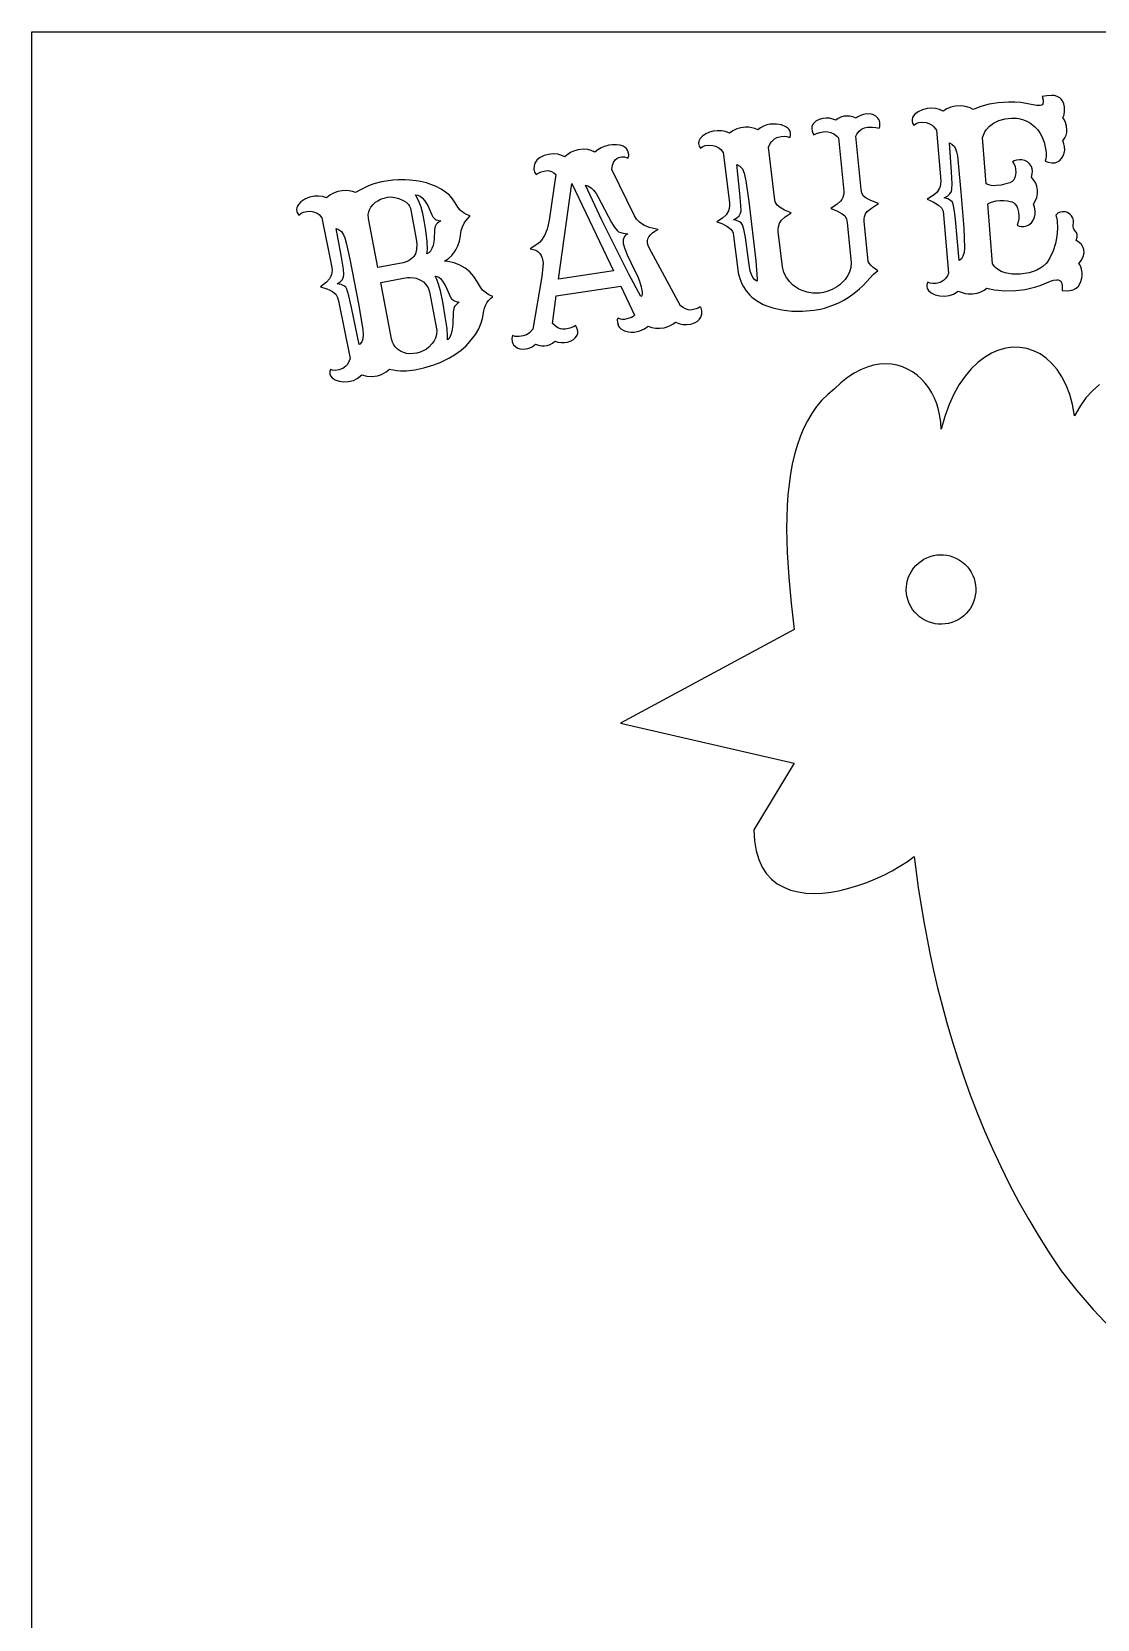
# Model space of a CAD drawing. Header units: millimetres. Extents: x 0 to 269, y 0 to 312.
# Drawn here: x 0.5 to 104.8, y 156.1 to 311.5 of the extents above; entities that cross this region are included whole.
import ezdxf

# ---------------------------------------------------------------- set-up
doc = ezdxf.new("R2010")
doc.units = ezdxf.units.MM

msp = doc.modelspace()

# ---------------------------------------------------------------- linework, layer by layer
at = {"layer": 'ENTGITTERRAHMEN'}
msp.add_lwpolyline([(0.5, 311.5), (269.027, 311.5), (269.027, 0.5), (0.5, 0.5)], close=True, dxfattribs=at)
at = {"layer": 'MOTIV'}
for points in [[(95.076, 286.189), (95.694, 286.149), (96.819, 286.176), (97.734, 286.285), (98.378, 286.42), (98.788, 286.535), (99.181, 286.67), (100.205, 287.092), (100.517, 287.168), (100.831, 287.207), (100.962, 287.204), (101.124, 287.156), (101.209, 287.096), (101.301, 286.96), (101.36, 286.662), (101.344, 286.18), (101.742, 286.147), (102.114, 286.16), (102.431, 286.237), (102.705, 286.387), (102.938, 286.61), (103.16, 286.969), (103.282, 287.375), (103.307, 287.641), (103.297, 287.919), (103.246, 288.258), (103.183, 288.477), (103.1, 288.667), (102.995, 288.826), (103.253, 289.156), (103.418, 289.503), (103.489, 289.868), (103.471, 290.191), (103.375, 290.451), (103.234, 290.659), (102.986, 290.908), (102.716, 291.081), (102.812, 291.408), (102.823, 291.643), (102.753, 291.833), (102.512, 292.122), (102.445, 292.269), (102.42, 292.417), (102.456, 292.996), (102.422, 293.182), (102.365, 293.317), (102.249, 293.494), (102.092, 293.658), (101.87, 293.799), (101.679, 293.866), (101.373, 293.882), (101.148, 293.845), (100.933, 293.733), (100.729, 293.547), (100.8, 293.32), (100.85, 293.031), (100.889, 292.25), (100.836, 291.503), (100.696, 290.772), (100.471, 290.055), (100.159, 289.353), (99.925, 288.975), (99.785, 288.805), (99.459, 288.505), (99.274, 288.374), (98.857, 288.15), (98.626, 288.058), (98.117, 287.911), (97.239, 287.786), (96.458, 287.784), (95.784, 287.9), (95.395, 288.043), (95.219, 288.134), (94.901, 288.355), (94.761, 288.485), (94.516, 288.785), (94.066, 294.644), (94.323, 294.785), (94.546, 294.866), (94.883, 294.942), (95.265, 294.981), (95.642, 294.983), (95.997, 294.949), (96.409, 294.854), (96.577, 294.775), (96.722, 294.66), (96.898, 294.421), (96.987, 294.217), (97.079, 293.843), (97.117, 293.471), (97.107, 293.172), (97.056, 292.892), (96.932, 292.571), (97.135, 292.474), (97.353, 292.427), (97.603, 292.431), (97.793, 292.47), (98.084, 292.6), (98.345, 292.811), (98.526, 293.064), (98.649, 293.346), (98.717, 293.654), (98.718, 293.973), (98.649, 294.317), (98.53, 294.638), (98.747, 294.986), (98.856, 295.265), (98.929, 295.662), (98.93, 295.979), (98.862, 296.391), (98.76, 296.675), (98.556, 297.02), (98.352, 297.253), (98.427, 297.577), (98.452, 297.851), (98.429, 298.08), (98.341, 298.32), (98.161, 298.574), (97.945, 298.764), (97.692, 298.893), (97.403, 298.96), (97.189, 298.971), (96.882, 298.939), (96.668, 298.869), (96.488, 298.76), (96.624, 298.589), (96.741, 298.317), (96.79, 298.053), (96.804, 297.732), (96.789, 297.511), (96.724, 297.227), (96.609, 297.003), (96.443, 296.838), (96.212, 296.72), (95.835, 296.6), (95.37, 296.495), (94.909, 296.441), (94.61, 296.423), (94.39, 296.449), (94.158, 296.516), (93.914, 296.624), (93.565, 301.159), (93.643, 301.389), (93.796, 301.709), (93.922, 301.905), (94.232, 302.254), (94.618, 302.548), (95.163, 302.822), (95.761, 302.988), (96.4, 303.047), (96.885, 303.026), (97.116, 302.994), (97.551, 302.888), (97.952, 302.723), (98.141, 302.62), (98.492, 302.37), (98.655, 302.223), (98.956, 301.887), (99.151, 301.614), (99.32, 301.327), (99.578, 300.707), (99.731, 300.029), (99.768, 299.668), (99.773, 299.307), (99.747, 299.067), (99.678, 298.826), (99.99, 298.722), (100.323, 298.673), (100.653, 298.678), (100.896, 298.755), (101.084, 298.878), (101.288, 299.086), (101.443, 299.347), (101.545, 299.62), (101.596, 299.923), (101.587, 300.251), (101.525, 300.54), (101.409, 300.832), (101.622, 301.125), (101.73, 301.366), (101.794, 301.623), (101.813, 301.898), (101.777, 302.272), (101.69, 302.611), (101.551, 302.914), (101.413, 303.117), (101.532, 303.377), (101.587, 303.719), (101.579, 304.14), (101.514, 304.459), (101.393, 304.728), (101.265, 304.895), (101.107, 305.034), (100.87, 305.169), (100.611, 305.249), (100.329, 305.272), (99.842, 305.232), (99.397, 305.155), (99.504, 304.798), (99.495, 304.53), (99.466, 304.442), (99.394, 304.343), (99.327, 304.3), (99.199, 304.27), (98.848, 304.288), (97.32, 304.563), (96.733, 304.609), (96.09, 304.611), (95.098, 304.541), (94.206, 304.399), (93.385, 304.187), (92.636, 303.904), (92.33, 304.056), (92.013, 304.164), (91.687, 304.23), (91.351, 304.252), (90.893, 304.217), (90.464, 304.118), (90.07, 303.958), (89.711, 303.738), (89.34, 303.897), (88.955, 303.992), (88.556, 304.022), (88.15, 303.988), (87.679, 303.871), (87.257, 303.674), (86.926, 303.425), (86.788, 303.259), (86.706, 303.108), (86.654, 302.921), (86.654, 302.727), (86.703, 302.548), (86.82, 302.368), (87.062, 302.524), (87.31, 302.603), (87.629, 302.635), (88.045, 302.602), (88.293, 302.531), (88.619, 302.35), (88.806, 302.181), (89.042, 301.854), (89.463, 296.912), (89.457, 296.591), (89.407, 296.359), (89.32, 296.135), (89.072, 295.758), (88.715, 295.46), (88.151, 295.112), (88.733, 294.858), (89.259, 294.534), (89.549, 294.248), (89.687, 293.933), (89.746, 293.587), (90.233, 287.861), (90.126, 287.614), (89.91, 287.307), (89.729, 287.145), (89.403, 286.966), (89.011, 286.864), (88.7, 286.841), (88.404, 286.888), (88.191, 286.987), (88.127, 286.847), (88.098, 286.696), (88.099, 286.566), (88.139, 286.379), (88.262, 286.159), (88.529, 285.928), (88.906, 285.751), (89.364, 285.645), (89.833, 285.628), (90.33, 285.681), (90.709, 285.819), (91.184, 286.113), (91.46, 285.992), (91.849, 285.885), (92.155, 285.847), (92.585, 285.851), (93.028, 285.922), (93.335, 286.02), (93.711, 286.21), (93.968, 286.397), (94.688, 286.239)], [(82.683, 294.224), (83.389, 294.672), (82.621, 294.966), (82.161, 295.206), (81.896, 295.413), (81.742, 295.687), (81.662, 296.072), (81.142, 301.276), (81.262, 301.489), (81.472, 301.752), (81.715, 301.95), (81.993, 302.081), (82.304, 302.147), (82.801, 302.169), (83.126, 302.143), (83.44, 302.056), (83.497, 302.213), (83.516, 302.374), (83.509, 302.617), (83.478, 302.772), (83.416, 302.916), (83.324, 303.048), (83.101, 303.245), (82.872, 303.365), (82.679, 303.421), (82.24, 303.45), (81.922, 303.405), (81.623, 303.311), (81.345, 303.166), (81.15, 303.025), (80.951, 303.127), (80.743, 303.199), (80.526, 303.24), (80.3, 303.252), (79.991, 303.221), (79.702, 303.141), (79.439, 303.014), (79.202, 302.839), (78.906, 302.959), (78.594, 303.027), (78.265, 303.042), (77.927, 303.007), (77.554, 302.904), (77.248, 302.737), (77.014, 302.515), (76.919, 302.373), (76.86, 302.225), (76.835, 302.022), (76.871, 301.773), (76.938, 301.567), (77.034, 301.405), (77.322, 301.554), (77.629, 301.644), (78.11, 301.721), (78.424, 301.719), (78.724, 301.646), (79.009, 301.502), (79.281, 301.287), (79.454, 301.105), (79.991, 295.903), (79.987, 295.62), (79.891, 295.278), (79.784, 295.08), (79.658, 294.911), (79.337, 294.627), (78.7, 294.196), (79.291, 293.962), (79.817, 293.682), (80.074, 293.472), (80.228, 293.192), (80.31, 292.805), (80.706, 288.91), (80.675, 288.428), (80.545, 287.968), (80.315, 287.53), (80.107, 287.25), (79.855, 286.98), (79.58, 286.735), (79.29, 286.521), (78.826, 286.259), (78.328, 286.068), (77.976, 285.98), (77.609, 285.923), (77.255, 285.902), (76.908, 285.914), (76.4, 285.999), (75.909, 286.163), (75.59, 286.315), (75.279, 286.502), (74.965, 286.74), (74.692, 287.004), (74.359, 287.447), (74.119, 287.947), (73.971, 288.504), (73.564, 291.959), (73.554, 292.186), (73.577, 292.406), (73.687, 292.756), (73.869, 293.046), (74.233, 293.368), (74.823, 293.772), (74.169, 294.029), (73.738, 294.282), (73.452, 294.53), (73.354, 294.672), (73.276, 294.843), (73.179, 295.275), (72.608, 300.201), (72.774, 300.569), (72.923, 300.772), (73.207, 301.014), (73.435, 301.133), (73.837, 301.248), (74.156, 301.28), (74.414, 301.252), (74.683, 301.147), (74.761, 301.348), (74.773, 301.538), (74.725, 301.756), (74.634, 301.923), (74.497, 302.07), (74.314, 302.197), (73.876, 302.376), (73.389, 302.46), (72.742, 302.44), (72.438, 302.387), (72.129, 302.272), (71.815, 302.092), (71.577, 301.914), (71.284, 302.029), (70.982, 302.107), (70.67, 302.148), (70.35, 302.151), (69.914, 302.099), (69.504, 301.985), (69.125, 301.812), (68.778, 301.578), (68.401, 301.723), (68.012, 301.802), (67.613, 301.816), (67.208, 301.766), (66.831, 301.665), (66.488, 301.513), (66.147, 301.286), (65.915, 301.044), (65.789, 300.8), (65.752, 300.546), (65.806, 300.299), (65.942, 300.096), (66.178, 300.262), (66.423, 300.35), (66.741, 300.395), (67.158, 300.378), (67.408, 300.316), (67.741, 300.149), (67.934, 299.987), (68.183, 299.669), (68.795, 294.747), (68.802, 294.426), (68.762, 294.193), (68.683, 293.965), (68.449, 293.579), (68.105, 293.267), (67.555, 292.898), (68.039, 292.714), (68.526, 292.467), (68.919, 292.166), (69.069, 291.948), (69.135, 291.779), (69.197, 291.511), (69.609, 288.205), (69.655, 287.909), (69.793, 287.349), (69.995, 286.831), (70.119, 286.588), (70.415, 286.134), (70.773, 285.722), (70.976, 285.532), (71.429, 285.184), (72.091, 284.809), (72.54, 284.622), (73.026, 284.463), (73.919, 284.263), (74.895, 284.154), (75.933, 284.148), (77.033, 284.243), (77.685, 284.356), (78.105, 284.458), (78.913, 284.723), (79.491, 284.976), (79.985, 285.238), (80.495, 285.556), (81.005, 285.921), (81.501, 286.327), (81.869, 286.673), (82.889, 287.78), (83.086, 287.946), (83.325, 288.101), (82.81, 288.463), (82.612, 288.657), (82.453, 288.859), (82.369, 288.998), (81.971, 292.974), (81.965, 293.191), (81.989, 293.392), (82.1, 293.69), (82.277, 293.918)], [(50.942, 280.799), (51.223, 280.893), (51.476, 281.031), (51.701, 281.213), (52.004, 281.116), (52.313, 281.068), (52.631, 281.07), (52.949, 281.12), (53.298, 281.24), (53.53, 281.379), (53.721, 281.556), (53.881, 281.798), (53.94, 281.998), (53.938, 282.204), (53.855, 282.525), (53.72, 282.759), (53.514, 282.627), (53.171, 282.496), (52.733, 282.401), (52.445, 282.39), (52.258, 282.421), (51.984, 282.527), (51.717, 282.702), (51.458, 282.947), (51.818, 285.635), (58.156, 286.605), (59.477, 283.769), (59.354, 283.642), (59.19, 283.535), (58.984, 283.449), (58.738, 283.382), (58.504, 283.343), (58.315, 283.34), (58.124, 283.369), (57.88, 283.452), (57.838, 283.398), (57.805, 283.295), (57.813, 283.026), (57.939, 282.678), (58.018, 282.562), (58.168, 282.411), (58.5, 282.225), (58.899, 282.121), (59.163, 282.099), (59.445, 282.108), (59.744, 282.147), (60.029, 282.219), (60.456, 282.41), (60.821, 282.692), (61.178, 282.551), (61.561, 282.477), (61.97, 282.471), (62.398, 282.531), (62.702, 282.617), (62.986, 282.737), (63.251, 282.891), (63.497, 283.079), (63.845, 282.929), (64.214, 282.848), (64.605, 282.835), (65.007, 282.888), (65.355, 282.993), (65.638, 283.147), (65.857, 283.35), (65.999, 283.576), (66.082, 283.861), (66.09, 284.173), (66.033, 284.432), (65.979, 284.52), (65.907, 284.578), (65.734, 284.456), (65.519, 284.362), (65.261, 284.295), (64.965, 284.262), (64.734, 284.289), (64.496, 284.366), (64.253, 284.492), (64.005, 284.666), (60.92, 290.347), (60.822, 290.581), (60.771, 290.815), (60.765, 291.03), (60.81, 291.236), (60.906, 291.434), (61.052, 291.622), (61.248, 291.801), (61.496, 291.971), (61.794, 292.133), (60.938, 292.349), (60.481, 292.535), (60.217, 292.685), (59.985, 292.855), (59.699, 293.151), (59.485, 293.494), (57.274, 298.032), (57.344, 298.455), (57.427, 298.688), (57.607, 298.962), (57.764, 299.095), (57.95, 299.188), (58.218, 299.247), (58.52, 299.241), (58.842, 299.135), (58.873, 299.192), (58.923, 299.34), (58.934, 299.497), (58.854, 299.827), (58.755, 299.995), (58.668, 300.094), (58.377, 300.292), (58.076, 300.394), (57.725, 300.441), (57.322, 300.431), (56.988, 300.386), (56.546, 300.264), (56.224, 300.122), (55.91, 299.938), (55.606, 299.711), (55.24, 299.89), (54.933, 299.968), (54.482, 299.997), (53.986, 299.942), (53.63, 299.85), (53.308, 299.717), (53.02, 299.543), (52.69, 299.248), (52.296, 299.432), (51.982, 299.513), (51.537, 299.546), (51.067, 299.494), (50.641, 299.38), (50.21, 299.167), (49.946, 298.938), (49.745, 298.621), (49.659, 298.338), (49.648, 298.045), (49.714, 297.759), (49.853, 297.519), (50.101, 297.67), (50.367, 297.786), (50.651, 297.867), (50.949, 297.908), (51.168, 297.888), (51.381, 297.819), (51.587, 297.703), (51.788, 297.539), (51.149, 293.049), (51.058, 292.595), (50.939, 292.174), (50.676, 291.548), (50.38, 291.083), (50.185, 290.88), (49.939, 290.673), (49.291, 290.251), (49.576, 290.197), (49.825, 290.104), (50.037, 289.973), (50.213, 289.804), (50.353, 289.597), (50.456, 289.352), (50.523, 289.07), (50.545, 288.844), (50.535, 288.497), (50.417, 287.553), (49.553, 282.399), (49.227, 282.034), (49.097, 281.93), (48.934, 281.841), (48.609, 281.737), (48.203, 281.672), (47.826, 281.683), (47.546, 281.755), (47.495, 281.476), (47.532, 281.139), (47.583, 280.991), (47.663, 280.856), (47.91, 280.625), (48.074, 280.533), (48.254, 280.47), (48.59, 280.429), (49.044, 280.487), (49.262, 280.558), (49.463, 280.655), (49.818, 280.93), (50.009, 280.839), (50.21, 280.778), (50.42, 280.748), (50.64, 280.75)], [(90.166, 295.135), (89.796, 295.254), (90.113, 295.418), (90.349, 295.618), (90.504, 295.856), (90.562, 296.089), (90.57, 296.603), (90.519, 297.789), (90.309, 300.639), (90.567, 300.489), (90.816, 300.251), (90.919, 300.051), (91.011, 299.749), (91.093, 299.345), (91.187, 298.648), (91.444, 295.786), (91.714, 292.259), (91.79, 290.336), (91.744, 289.884), (91.642, 289.528), (91.482, 289.268), (91.266, 289.103), (90.907, 293.117), (90.805, 293.949), (90.684, 294.631), (90.608, 294.82), (90.437, 294.99)], [(70.35, 291.368), (70.195, 292.191), (70.073, 292.608), (69.945, 292.787), (69.784, 292.901), (69.483, 293.028), (69.193, 293.103), (69.503, 293.279), (69.732, 293.489), (69.877, 293.733), (69.926, 293.968), (69.914, 294.482), (69.817, 295.665), (69.496, 298.505), (69.795, 298.339), (69.98, 298.179), (70.055, 298.082), (70.232, 297.643), (70.392, 296.918), (70.674, 294.871), (71.367, 289.06), (71.511, 287.329), (71.511, 287.089), (71.436, 287.11), (71.261, 287.215), (71.074, 287.445), (70.932, 287.726), (70.817, 288.08), (70.68, 288.901)], [(36.606, 278.315), (37.187, 278.319), (37.992, 278.405), (38.88, 278.59), (39.852, 278.88), (40.465, 279.119), (41.334, 279.545), (41.879, 279.874), (42.527, 280.341), (43.013, 280.77), (43.554, 281.362), (43.932, 281.878), (44.246, 282.424), (44.48, 282.99), (44.603, 283.427), (44.731, 284.17), (44.81, 284.448), (44.917, 284.71), (45.052, 284.954), (45.215, 285.183), (45.406, 285.394), (45.625, 285.589), (45.238, 285.761), (45.011, 285.896), (44.628, 286.215), (44.405, 286.497), (44.129, 287), (43.775, 287.531), (43.369, 287.983), (42.912, 288.357), (42.403, 288.652), (41.843, 288.869), (41.231, 289.006), (40.905, 289.046), (41.282, 289.303), (41.609, 289.606), (41.886, 289.952), (42.006, 290.142), (42.207, 290.556), (42.358, 291.014), (42.459, 291.517), (42.529, 292.033), (42.646, 292.401), (42.833, 292.764), (42.997, 293.003), (43.419, 293.473), (43.041, 293.612), (42.816, 293.733), (42.612, 293.876), (42.43, 294.041), (42.197, 294.33), (41.956, 294.756), (41.692, 295.142), (41.373, 295.494), (40.999, 295.812), (40.57, 296.096), (40.087, 296.345), (39.549, 296.56), (39.122, 296.695), (38.556, 296.833), (38.113, 296.911), (37.497, 296.98), (37.016, 297.005), (36.348, 296.997), (35.828, 296.96), (34.735, 296.802), (33.991, 296.616), (33.443, 296.417), (32.726, 296.074), (32.199, 295.757), (31.891, 295.867), (31.572, 295.934), (31.24, 295.957), (30.896, 295.938), (30.446, 295.851), (30.045, 295.707), (29.681, 295.506), (29.352, 295.247), (28.965, 295.364), (28.571, 295.414), (28.172, 295.399), (27.677, 295.292), (27.234, 295.108), (26.849, 294.85), (26.597, 294.593), (26.502, 294.442), (26.437, 294.283), (26.406, 294.091), (26.428, 293.899), (26.497, 293.726), (26.633, 293.56), (26.856, 293.743), (27.094, 293.849), (27.407, 293.917), (27.824, 293.931), (28.078, 293.888), (28.423, 293.745), (28.628, 293.598), (28.899, 293.299), (29.873, 288.437), (29.902, 288.123), (29.841, 287.735), (29.754, 287.506), (29.644, 287.308), (29.351, 286.989), (28.767, 286.523), (29.374, 286.34), (29.677, 286.212), (29.934, 286.07), (30.146, 285.915), (30.258, 285.802), (30.432, 285.498), (30.528, 285.164), (31.657, 279.53), (31.578, 279.272), (31.398, 278.943), (31.237, 278.762), (30.933, 278.547), (30.555, 278.401), (30.249, 278.344), (29.948, 278.357), (29.726, 278.431), (29.678, 278.286), (29.666, 278.132), (29.681, 278.003), (29.742, 277.822), (29.89, 277.616), (30.18, 277.417), (30.576, 277.284), (31.043, 277.23), (31.51, 277.266), (31.998, 277.374), (32.36, 277.554), (32.798, 277.9), (33.283, 277.771), (33.793, 277.745), (34.327, 277.82), (34.733, 277.951), (35.185, 278.199), (35.502, 278.466), (36.23, 278.342)], [(33.701, 294.33), (33.906, 294.583), (34.143, 294.802), (34.367, 294.961), (34.627, 295.098), (34.876, 295.19), (35.32, 295.298), (35.658, 295.325), (36.026, 295.286), (36.423, 295.179), (36.862, 294.995), (37.149, 294.808), (37.371, 294.589), (37.481, 294.424), (37.562, 294.244), (38.133, 291.21), (38.183, 290.738), (38.165, 290.2), (38.051, 289.764), (37.905, 289.506), (37.778, 289.36), (37.439, 289.112), (37.228, 289.012), (36.857, 288.889), (34.374, 288.409), (33.452, 293.222), (33.43, 293.604), (33.482, 293.883), (33.55, 294.064)], [(39.659, 293.567), (39.767, 293.375), (39.875, 293.237), (39.982, 293.15), (40.095, 293.097), (40.554, 292.994), (40.381, 292.89), (40.195, 292.739), (40.089, 292.616), (39.992, 292.44), (39.93, 292.143), (39.896, 291.178), (39.78, 290.592), (39.668, 290.281), (39.529, 290.037), (39.364, 289.859), (39.172, 289.748), (39.226, 290.168), (39.206, 290.969), (39.08, 292.046), (38.917, 293.034), (38.774, 293.717), (38.607, 294.319), (38.348, 294.995), (38.046, 295.527), (38.294, 295.489), (38.499, 295.39), (38.708, 295.229), (38.953, 294.968), (39.253, 294.502)], [(57.443, 288.103), (52.039, 287.276), (53.346, 296.649)], [(55.471, 296.007), (55.737, 295.67), (55.916, 295.371), (57.233, 292.831), (57.49, 292.416), (57.799, 292.039), (57.943, 291.926), (58.144, 291.837), (58.401, 291.773), (58.831, 291.726), (58.621, 291.583), (58.515, 291.47), (58.436, 291.342), (58.369, 291.124), (58.376, 290.782), (58.498, 290.362), (58.783, 289.67), (59.127, 288.919), (59.82, 287.518), (59.994, 287.089), (60.157, 286.534), (60.251, 286.011), (60.249, 285.757), (60.176, 285.613), (60.099, 285.58), (58.948, 287.768), (56.289, 293.041), (54.703, 296.487), (54.939, 296.419), (55.25, 296.213)], [(31.057, 286.637), (30.772, 286.75), (30.39, 286.827), (30.687, 287.025), (30.899, 287.251), (31.026, 287.505), (31.058, 287.743), (31.008, 288.255), (30.824, 289.427), (30.295, 292.235), (30.531, 292.137), (30.801, 291.946), (30.925, 291.793), (31.008, 291.634), (31.134, 291.311), (31.305, 290.719), (31.626, 289.249), (32.486, 284.88), (32.757, 283.343), (32.908, 282.336), (32.936, 281.852), (32.897, 281.456), (32.79, 281.15), (32.616, 280.933), (32.543, 280.88), (31.809, 284.496), (31.54, 285.644), (31.343, 286.307), (31.246, 286.486)], [(41.436, 285.577), (41.592, 285.362), (41.873, 285.153), (42.044, 285.081), (42.338, 285.016), (42.173, 284.91), (41.994, 284.748), (41.891, 284.611), (41.796, 284.406), (41.742, 284.074), (41.721, 282.86), (41.653, 282.352), (41.553, 281.932), (41.453, 281.657), (41.311, 281.427), (41.183, 281.334), (41.205, 281.671), (41.143, 282.452), (40.977, 283.615), (40.725, 285.052), (40.493, 286.14), (40.321, 286.775), (40.149, 287.254), (39.979, 287.577), (40.158, 287.549), (40.332, 287.467), (40.502, 287.332), (40.706, 287.093), (41.014, 286.564)], [(37.891, 287.413), (38.111, 287.368), (38.42, 287.261), (38.627, 287.153), (38.828, 287.011), (39.084, 286.749), (39.285, 286.427), (39.432, 286.045), (40.136, 282.245), (40.122, 281.869), (40.009, 281.493), (39.878, 281.243), (39.704, 280.993), (39.36, 280.618), (39.14, 280.44), (38.89, 280.289), (38.511, 280.131), (38.193, 280.044), (37.849, 279.988), (37.512, 279.978), (37.187, 280.017), (36.876, 280.104), (36.577, 280.239), (36.297, 280.43), (36.068, 280.659), (35.89, 280.924), (35.8, 281.122), (35.708, 281.449), (34.653, 286.955), (36.895, 287.379), (37.29, 287.432), (37.539, 287.44)], [(91.453, 254.127), (91.171, 253.949), (90.873, 253.798), (90.562, 253.678), (90.24, 253.589), (89.911, 253.532), (89.579, 253.508), (89.245, 253.516), (88.914, 253.557), (88.588, 253.63), (88.272, 253.735), (87.966, 253.87), (87.676, 254.034), (87.403, 254.226), (87.151, 254.444), (86.921, 254.686), (86.715, 254.949), (86.537, 255.231), (86.387, 255.529), (86.267, 255.84), (86.178, 256.162), (86.121, 256.491), (86.096, 256.824), (86.104, 257.157), (86.145, 257.488), (86.218, 257.814), (86.323, 258.131), (86.458, 258.436), (86.623, 258.726), (86.815, 258.999), (87.033, 259.251), (87.274, 259.482), (87.537, 259.687), (87.819, 259.865), (88.117, 260.015), (88.429, 260.136), (88.75, 260.224), (89.079, 260.282), (89.412, 260.306), (89.745, 260.298), (90.077, 260.257), (90.402, 260.184), (90.719, 260.079), (91.024, 259.944), (91.314, 259.78), (91.587, 259.587), (91.84, 259.37), (92.07, 259.128), (92.275, 258.865), (92.454, 258.583), (92.604, 258.285), (92.724, 257.974), (92.813, 257.652), (92.87, 257.323), (92.894, 256.99), (92.886, 256.657), (92.845, 256.326), (92.772, 256), (92.668, 255.683), (92.532, 255.378), (92.368, 255.088), (92.176, 254.815), (91.958, 254.562), (91.716, 254.332)]]:
    msp.add_lwpolyline(points, close=True, dxfattribs=at)
msp.add_lwpolyline([(104.988, 276.971), (104.312, 276.365), (103.678, 275.653), (103.096, 274.834), (102.573, 273.908), (102.369, 275.004), (102.091, 276.005), (101.743, 276.909), (101.332, 277.716), (100.864, 278.425), (100.345, 279.037), (99.783, 279.549), (99.182, 279.962), (98.55, 280.275), (97.892, 280.488), (97.215, 280.6), (96.524, 280.61), (95.827, 280.518), (95.13, 280.323), (94.438, 280.025), (93.758, 279.623), (93.096, 279.117), (92.458, 278.505), (91.851, 277.788), (91.281, 276.965), (90.754, 276.035), (90.277, 274.998), (89.855, 273.853), (89.495, 272.6), (89.468, 273.247), (89.389, 273.876), (89.26, 274.485), (89.084, 275.07), (88.861, 275.628), (88.596, 276.155), (88.29, 276.649), (87.945, 277.105), (87.564, 277.519), (87.149, 277.89), (86.702, 278.213), (86.226, 278.485), (85.722, 278.702), (85.194, 278.862), (84.642, 278.96), (84.07, 278.993), (83.481, 278.959), (82.875, 278.853), (82.255, 278.672), (81.624, 278.412), (80.985, 278.071), (80.338, 277.645), (79.687, 277.13), (79.033, 276.523), (78.406, 276.006), (77.832, 275.436), (77.309, 274.815), (76.835, 274.144), (76.409, 273.426), (76.029, 272.661), (75.694, 271.853), (75.401, 271.002), (75.148, 270.11), (74.935, 269.179), (74.759, 268.21), (74.619, 267.206), (74.514, 266.167), (74.44, 265.096), (74.383, 262.865), (74.436, 260.524), (74.583, 258.088), (74.812, 255.57), (75.11, 252.984), (58.109, 243.829), (75.11, 239.906), (71.187, 233.367), (71.24, 232.284), (71.395, 231.318), (71.646, 230.466), (71.986, 229.723), (72.407, 229.084), (72.903, 228.545), (73.467, 228.101), (74.093, 227.749), (74.773, 227.482), (75.5, 227.298), (76.269, 227.19), (77.072, 227.155), (77.901, 227.189), (78.752, 227.286), (79.616, 227.442), (80.486, 227.652), (81.357, 227.912), (82.221, 228.218), (83.071, 228.565), (83.901, 228.948), (84.704, 229.362), (85.472, 229.804), (86.2, 230.269), (86.88, 230.752), (87.263, 227.731), (87.764, 224.57), (88.392, 221.291), (88.756, 219.614), (89.156, 217.916), (89.592, 216.2), (90.066, 214.469), (90.578, 212.725), (91.13, 210.972), (91.723, 209.212), (92.357, 207.448), (93.035, 205.682), (93.758, 203.919), (94.525, 202.16), (95.339, 200.408), (96.201, 198.666), (97.112, 196.938), (98.072, 195.225), (99.084, 193.531), (100.148, 191.859), (101.265, 190.211), (102.783, 188.284), (104.393, 186.426), (106.09, 184.638)], dxfattribs=at)

doc.saveas('drawing.dxf')
